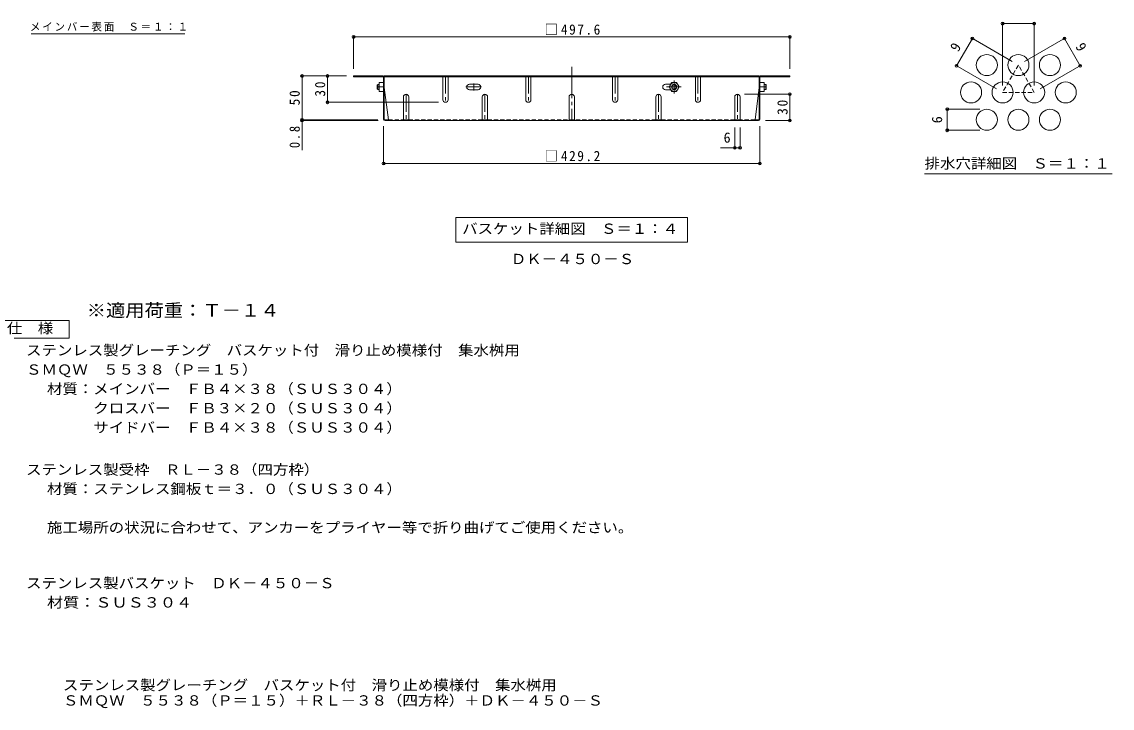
# Model space of a CAD drawing. Units: millimetres at full size, sheet at 1:4, with parts at other scales. Extents: x -887 to 1051, y -780 to 740.
# Drawn here: x -193 to 1051, y -780 to 2 of the extents above; entities that cross this region are included whole.
import ezdxf
from ezdxf.enums import TextEntityAlignment as Align

# ---------------------------------------------------------------- set-up
doc = ezdxf.new("R2010")
doc.units = ezdxf.units.MM
doc.header["$LTSCALE"] = 4
doc.header["$PDMODE"] = 32
doc.header["$PDSIZE"] = 3.2
for name, pattern in [('CHAIN1', [8, 5, -1, 1, -1]), ('CHAIN2', [12, 9, -1, 1, -1]), ('DASHED1', [1.8, 1.2, -0.6])]:
    doc.linetypes.add(name, pattern=pattern)
for name, color, linetype, lineweight in [('A-1_躯体', 3, 'Continuous', 9), ('A-4_その他', 7, 'Continuous', 9), ('A-5_文字', 7, 'Continuous', 9), ('A-7_ハッチ', 2, 'Continuous', 9), ('A-8_記号', 2, 'Continuous', 9), ('A-B_ﾊｯﾁ', 2, 'Continuous', 9), ('D-4_その他', 7, 'Continuous', 9), ('D-5_文字', 7, 'Continuous', 9), ('F-4_F-4ﾚｲﾔ', 7, 'Continuous', 9), ('F-5_F-5ﾚｲﾔ', 7, 'Continuous', 9), ('F-6_F-6ﾚｲﾔ', 2, 'Continuous', 9), ('F-7_F-7ﾚｲﾔ', 2, 'Continuous', 9)]:
    doc.layers.add(name, color=color, linetype=linetype, lineweight=lineweight)
doc.styles.add('ＭＳ ゴシック', font='')
doc.styles.get('ＭＳ ゴシック').set_extended_font_data('MS Gothic')

msp = doc.modelspace()

# ---------------------------------------------------------------- linework, layer by layer
at = {"layer": 'A-1_躯体'}
for p, q in [((213.293, -69.048), (212.793, -69.548)), ((212.793, -74.548), (212.793, -69.548)), ((213.293, -75.048), (212.793, -74.548)), ((213.293, -75.048), (213.293, -69.048)), ((214.993, -69.048), (213.293, -69.048)), ((654.193, -69.048), (655.893, -69.048)), ((655.893, -69.048), (656.393, -69.548)), ((655.893, -75.048), (655.893, -69.048)), ((655.893, -75.048), (656.393, -74.548)), ((656.393, -74.548), (656.393, -69.548)), ((214.993, -75.048), (213.293, -75.048)), ((654.193, -75.048), (655.893, -75.048))]:
    msp.add_line(p, q, dxfattribs=at)
for radius in [3, 2.458]:
    msp.add_circle((551.393, -72.048), radius, dxfattribs=at)
at = {"layer": 'A-4_その他'}
for p, q in [((185.79, -13.889), (185.79, -51.548)), ((185.79, -15.089), (683.397, -15.089)), ((683.397, -13.889), (683.397, -51.548)), ((125.709, -59.548), (177.79, -59.548)), ((126.909, -59.548), (126.909, -109.548)), ((155.93, -59.548), (155.93, -89.548)), ((684.597, -80.348), (631.593, -80.348)), ((683.397, -110.348), (683.397, -80.348)), ((154.73, -89.548), (282.593, -89.548)), ((125.709, -109.548), (213.46, -109.548)), ((125.709, -110.348), (213.593, -110.348)), ((126.909, -109.548), (126.909, -144.066)), ((684.597, -110.348), (655.593, -110.348)), ((219.993, -160.506), (219.993, -116.748)), ((620.593, -142.672), (620.593, -118.348)), ((626.593, -142.672), (626.593, -118.348)), ((649.193, -160.506), (649.193, -116.748)), ((604.361, -141.472), (626.593, -141.472)), ((219.993, -159.306), (649.193, -159.306))]:
    msp.add_line(p, q, dxfattribs=at)
for p in [(185.79, -15.089), (683.397, -15.089), (126.909, -59.548), (155.93, -59.548), (683.397, -80.348), (155.93, -89.548), (126.909, -109.548), (126.909, -110.348), (683.397, -110.348), (620.593, -141.472), (626.593, -141.472), (219.993, -159.306), (649.193, -159.306)]:
    msp.add_point(p, dxfattribs=at)
at = {"layer": 'A-5_文字'}
for p, q in [((302.393, -220.984), (566.793, -220.984)), ((302.393, -220.984), (302.393, -248.984)), ((566.793, -220.984), (566.793, -248.984)), ((302.393, -248.984), (566.793, -248.984))]:
    msp.add_line(p, q, dxfattribs=at)
at = {"layer": 'A-7_ハッチ', "linetype": 'CHAIN2'}
msp.add_line((434.593, -48.975), (434.593, -110.348), dxfattribs=at)
at = {"layer": 'A-7_ハッチ'}
for p, q in [((219.193, -59.548), (185.79, -59.548)), ((185.79, -59.548), (185.79, -60.348)), ((219.327, -60.348), (185.79, -60.348)), ((219.993, -108.748), (219.993, -61.015)), ((648.393, -59.548), (220.793, -59.548)), ((220.793, -108.881), (220.793, -59.548)), ((648.393, -60.348), (220.793, -60.348)), ((260.794, -59.548), (260.794, -60.348)), ((608.392, -59.548), (608.392, -60.348)), ((648.393, -108.881), (648.393, -59.548)), ((649.193, -108.748), (649.193, -61.015)), ((649.86, -60.348), (683.397, -60.348)), ((649.993, -59.548), (683.397, -59.548)), ((683.397, -59.548), (683.397, -60.348)), ((220.793, -72.548), (225.405, -109.548)), ((327.693, -68.948), (317.893, -68.948)), ((541.493, -68.948), (547.433, -68.948)), ((648.393, -72.548), (643.781, -109.548)), ((317.893, -75.148), (327.693, -75.148)), ((547.433, -75.148), (541.493, -75.148)), ((221.46, -109.548), (225.405, -109.548)), ((647.593, -110.348), (221.593, -110.348)), ((647.727, -109.548), (643.781, -109.548))]:
    msp.add_line(p, q, dxfattribs=at)
at = {"layer": 'A-7_ハッチ', "linetype": 'CHAIN1'}
for p, q in [((313.793, -72.048), (331.793, -72.048)), ((322.793, -76.148), (322.793, -67.948))]:
    msp.add_line(p, q, dxfattribs=at)
at = {"layer": 'A-7_ハッチ', "linetype": 'DASHED1'}
for p, q in [((225.405, -109.548), (242.593, -109.548)), ((248.593, -109.548), (332.593, -109.548)), ((338.593, -109.548), (431.593, -109.548)), ((530.593, -109.548), (437.593, -109.548)), ((620.593, -109.548), (536.593, -109.548)), ((643.781, -109.548), (626.593, -109.548))]:
    msp.add_line(p, q, dxfattribs=at)
at = {"layer": 'A-7_ハッチ'}
for centre, radius, start, end in [((219.193, -61.148), 1.6, 0, 90), ((219.327, -61.015), 0.667, 0, 90), ((649.993, -61.148), 1.6, 90, 180), ((649.86, -61.015), 0.667, 90, 180), ((317.893, -72.048), 3.1, 90, 270), ((327.693, -72.048), 3.1, 270, 90), ((541.493, -72.048), 3.1, 90, 270), ((221.593, -108.748), 1.6, 180, 270), ((221.46, -108.881), 0.667, 180, 270), ((224.605, -109.548), 0.8, 270, 0), ((644.581, -109.548), 0.8, 180, 270), ((647.593, -108.748), 1.6, 270, 0), ((647.727, -108.881), 0.667, 270, 0)]:
    msp.add_arc(centre, radius, start, end, dxfattribs=at)
at = {"layer": 'A-8_記号', "linetype": 'DASHED1'}
for p, q in [((287.593, -60.748), (287.593, -59.548)), ((293.593, -60.748), (293.593, -59.548)), ((382.093, -60.748), (382.093, -59.548)), ((388.093, -60.748), (388.093, -59.548)), ((481.093, -60.748), (481.093, -59.548)), ((487.093, -60.748), (487.093, -59.548)), ((575.593, -60.748), (575.593, -59.548)), ((581.593, -60.748), (581.593, -59.548))]:
    msp.add_line(p, q, dxfattribs=at)
at = {"layer": 'A-8_記号'}
for p, q in [((287.593, -86.548), (287.593, -60.348)), ((293.593, -86.548), (293.593, -60.348)), ((382.093, -86.548), (382.093, -60.348)), ((388.093, -86.548), (388.093, -60.348)), ((481.093, -86.548), (481.093, -60.348)), ((487.093, -86.548), (487.093, -60.348)), ((575.593, -86.548), (575.593, -60.348)), ((581.593, -86.548), (581.593, -60.348)), ((242.593, -83.348), (242.593, -110.348)), ((248.593, -83.348), (248.593, -110.348)), ((332.593, -83.348), (332.593, -110.348)), ((338.593, -83.348), (338.593, -110.348)), ((431.593, -83.348), (431.593, -110.348)), ((437.593, -83.348), (437.593, -110.348)), ((530.593, -83.348), (530.593, -110.348)), ((536.593, -83.348), (536.593, -110.348)), ((620.593, -83.348), (620.593, -110.348)), ((626.593, -83.348), (626.593, -110.348)), ((242.593, -109.548), (248.593, -109.548)), ((332.593, -109.548), (338.593, -109.548)), ((431.593, -109.548), (437.593, -109.548)), ((530.593, -109.548), (536.593, -109.548)), ((620.593, -109.548), (626.593, -109.548))]:
    msp.add_line(p, q, dxfattribs=at)
at = {"layer": 'A-8_記号', "linetype": 'CHAIN1'}
for p, q in [((290.593, -59.548), (290.593, -89.548)), ((385.093, -59.548), (385.093, -89.548)), ((484.093, -59.548), (484.093, -89.548)), ((578.593, -59.548), (578.593, -89.548)), ((245.593, -80.348), (245.593, -110.748)), ((335.593, -80.348), (335.593, -110.748)), ((533.593, -80.348), (533.593, -110.748)), ((623.593, -80.348), (623.593, -110.348))]:
    msp.add_line(p, q, dxfattribs=at)
at = {"layer": 'A-8_記号'}
for centre, start, end in [((245.593, -83.348), 0, 180), ((290.593, -86.548), 180, 0), ((335.593, -83.348), 0, 180), ((385.093, -86.548), 180, 0), ((434.593, -83.348), 0, 180), ((484.093, -86.548), 180, 0), ((533.593, -83.348), 0, 180), ((578.593, -86.548), 180, 0), ((623.593, -83.348), 0, 180)]:
    msp.add_arc(centre, 3, start, end, dxfattribs=at)
at = {"layer": 'A-B_ﾊｯﾁ', "linetype": 'CHAIN1'}
for p, q in [((212.307, -72.048), (215.368, -72.048)), ((542.865, -72.048), (559.373, -72.048)), ((551.393, -64.678), (551.393, -79.438)), ((656.88, -72.048), (653.818, -72.048))]:
    msp.add_line(p, q, dxfattribs=at)
at = {"layer": 'A-B_ﾊｯﾁ'}
for p, q in [((214.993, -77.048), (214.993, -67.048)), ((219.993, -67.048), (214.993, -67.048)), ((219.993, -72.048), (215.426, -72.048)), ((545.643, -72.048), (548.53, -67.048)), ((545.643, -72.048), (548.53, -77.048)), ((548.53, -67.048), (554.256, -67.048)), ((557.143, -72.048), (554.256, -67.048)), ((557.143, -72.048), (554.256, -77.048)), ((649.193, -67.048), (654.193, -67.048)), ((649.193, -72.048), (653.76, -72.048)), ((654.193, -77.048), (654.193, -67.048)), ((219.993, -77.048), (214.993, -77.048)), ((548.53, -77.048), (554.256, -77.048)), ((649.193, -77.048), (654.193, -77.048))]:
    msp.add_line(p, q, dxfattribs=at)
msp.add_circle((551.393, -72.048), 5, dxfattribs=at)
for centre, start, end in [((222.426, -69.548), 160.34634, 199.65367), ((222.426, -74.548), 160.34634, 199.65367), ((646.76, -69.548), 340.34633, 19.65366), ((646.76, -74.548), 340.34633, 19.65366)]:
    msp.add_arc(centre, 7.433, start, end, dxfattribs=at)
at = {"layer": 'D-5_文字'}
msp.add_lwpolyline([(-228.713, -358.337), (-228.713, -338.337), (-138.713, -338.337), (-138.713, -358.337)], close=True, dxfattribs=at)
at = {"layer": 'F-4_F-4ﾚｲﾔ'}
for p, q in [((926.104, 1.328), (926.104, -70.25)), ((926.104, 0.128), (962.104, 0.128)), ((962.104, 1.328), (962.104, -70.25)), ((873.581, -47.926), (891.581, -16.749)), ((890.542, -16.149), (937.176, -43.073)), ((997.666, -16.149), (951.032, -43.073)), ((1014.627, -47.926), (996.627, -16.749)), ((872.542, -47.326), (919.176, -74.25)), ((1015.666, -47.326), (969.032, -74.25)), ((861.823, -97.427), (900.104, -97.427)), ((863.023, -121.427), (863.023, -97.427)), ((861.823, -121.427), (900.104, -121.427))]:
    msp.add_line(p, q, dxfattribs=at)
for p in [(926.104, 0.128), (962.104, 0.128), (891.581, -16.749), (996.627, -16.749), (873.581, -47.926), (1014.627, -47.926), (863.023, -97.427), (863.023, -121.427)]:
    msp.add_point(p, dxfattribs=at)
at = {"layer": 'F-5_F-5ﾚｲﾔ'}
msp.add_line((-182.078, -11.529), (-6.864, -11.529), dxfattribs=at)
at = {"layer": 'F-6_F-6ﾚｲﾔ', "linetype": 'DASHED1'}
msp.add_lwpolyline([(944.104, -47.073), (926.104, -78.25), (962.104, -78.25)], close=True, dxfattribs=at)
at = {"layer": 'F-6_F-6ﾚｲﾔ'}
for centre in [(908.104, -47.073), (944.104, -47.073), (980.104, -47.073), (890.104, -78.25), (926.104, -78.25), (962.104, -78.25), (998.104, -78.25), (908.104, -109.427), (944.104, -109.427), (980.104, -109.427)]:
    msp.add_circle(centre, 12, dxfattribs=at)
at = {"layer": 'F-7_F-7ﾚｲﾔ', "color": 7}
msp.add_line((837.104, -171.04), (1051.104, -171.04), dxfattribs=at)

# ---------------------------------------------------------------- texts
at = {"layer": 'A-1_躯体', "color": 2, "style": 'ＭＳ ゴシック', "width": 1.1}
msp.add_text('ＤＫ－４５０－Ｓ', height=11.73, dxfattribs=at).set_placement((365.061, -277.493), align=Align.BOTTOM_LEFT)
at = {"layer": 'A-4_その他', "color": 2, "style": 'ＭＳ ゴシック'}
msp.add_text('6', height=11.73, dxfattribs=at).set_placement((607.856, -139.072), align=Align.BOTTOM_LEFT)
at = {"layer": 'A-4_その他', "color": 2, "char_height": 11.73, "attachment_point": 7, "style": 'ＭＳ ゴシック'}
for s, insert in [('\\T1.23;\\W0.95;□497.6', (403.593, -12.689)), ('\\T1.23;\\W0.95;□429.2', (403.593, -156.906))]:
    msp.add_mtext(s, dxfattribs=dict(at, insert=insert))
at = {"layer": 'A-4_その他', "color": 2, "char_height": 11.73, "attachment_point": 7, "rotation": 90, "style": 'ＭＳ ゴシック'}
for s, insert in [('\\T1.27;\\W0.95;30', (153.53, -83.048)), ('\\T1.27;\\W0.95;50', (124.509, -93.048)), ('\\T1.27;\\W0.95;30', (680.997, -103.848)), ('\\T1.27;\\W0.9;0.8', (124.509, -141.811))]:
    msp.add_mtext(s, dxfattribs=dict(at, insert=insert))
at = {"layer": 'A-5_文字', "color": 2, "style": 'ＭＳ ゴシック', "width": 1.1}
msp.add_text('バスケット詳細図\u3000Ｓ＝１：４', height=11.73, dxfattribs=at).set_placement((309.593, -242.984), align=Align.BOTTOM_LEFT)
at = {"layer": 'D-4_その他', "color": 2, "style": 'ＭＳ ゴシック'}
for s, width, p in [('施工場所の状況に合わせて、アンカーをプライヤー等で折り曲げてご使用ください。', 1.1, (-163.992, -583.506)), ('ステンレス製バスケット\u3000ＤＫ－４５０－Ｓ', 1.1, (-187.877, -646.892)), ('材質：ＳＵＳ３０４', 1.15, (-163.992, -668.892))]:
    msp.add_text(s, height=11.73, dxfattribs=dict(at, width=width)).set_placement(p, align=Align.BOTTOM_LEFT)
at = {"layer": 'D-5_文字', "color": 3, "style": 'ＭＳ ゴシック', "width": 1.1}
msp.add_text('※適用荷重：Ｔ－１４', height=14.66, dxfattribs=at).set_placement((-118.713, -338.337), align=Align.BOTTOM_LEFT)
at = {"layer": 'D-5_文字', "color": 2, "style": 'ＭＳ ゴシック', "width": 1.1}
for s, p in [('仕\u3000様', (-209.713, -356.337)), ('ステンレス製グレーチング\u3000バスケット付\u3000滑り止め模様付\u3000集水桝用', (-187.877, -381.506)), ('ＳＭＱＷ\u3000５５３８（Ｐ＝１５）', (-187.877, -403.506)), ('材質：メインバー\u3000ＦＢ４×３８（ＳＵＳ３０４）', (-163.992, -425.506)), ('\u3000\u3000\u3000クロスバー\u3000ＦＢ３×２０（ＳＵＳ３０４）', (-163.992, -447.506)), ('\u3000\u3000\u3000サイドバー\u3000ＦＢ４×３８（ＳＵＳ３０４）', (-163.992, -469.506)), ('ステンレス製受枠\u3000ＲＬ－３８（四方枠）', (-187.877, -517.506)), ('材質：ステンレス鋼板ｔ＝３．０（ＳＵＳ３０４）', (-163.992, -539.506))]:
    msp.add_text(s, height=11.73, dxfattribs=at).set_placement(p, align=Align.BOTTOM_LEFT)
at = {"layer": 'F-4_F-4ﾚｲﾔ', "color": 2, "style": 'ＭＳ ゴシック'}
for s, rotation, p in [('9', 60, (878.502, -34.601)), ('9', 300, (1005.705, -27.673)), ('6', 90, (860.623, -113.427))]:
    msp.add_text(s, height=11.73, rotation=rotation, dxfattribs=at).set_placement(p, align=Align.BOTTOM_LEFT)
at = {"layer": 'F-5_F-5ﾚｲﾔ', "color": 2, "style": 'ＭＳ ゴシック', "width": 1.1}
for s, p in [('ステンレス製グレーチング\u3000バスケット付\u3000滑り止め模様付\u3000集水桝用', (-145.731, -763.143)), ('ＳＭＱＷ\u3000５５３８（Ｐ＝１５）＋ＲＬ－３８（四方枠）＋ＤＫ－４５０－Ｓ', (-145.731, -780.62))]:
    msp.add_text(s, height=11.73, dxfattribs=at).set_placement(p, align=Align.BOTTOM_LEFT)
at = {"layer": 'F-5_F-5ﾚｲﾔ', "insert": (-183.502, -8.849), "char_height": 8.798, "attachment_point": 7, "style": 'ＭＳ ゴシック'}
msp.add_mtext('\\T1.17;メインバー表面\u3000Ｓ＝１：１', dxfattribs=at)
at = {"layer": 'F-7_F-7ﾚｲﾔ', "style": 'ＭＳ ゴシック', "width": 1.1}
msp.add_text('排水穴詳細図\u3000Ｓ＝１：１', height=11.73, dxfattribs=at).set_placement((837.104, -168.582), align=Align.BOTTOM_LEFT)

doc.saveas('drawing.dxf')
